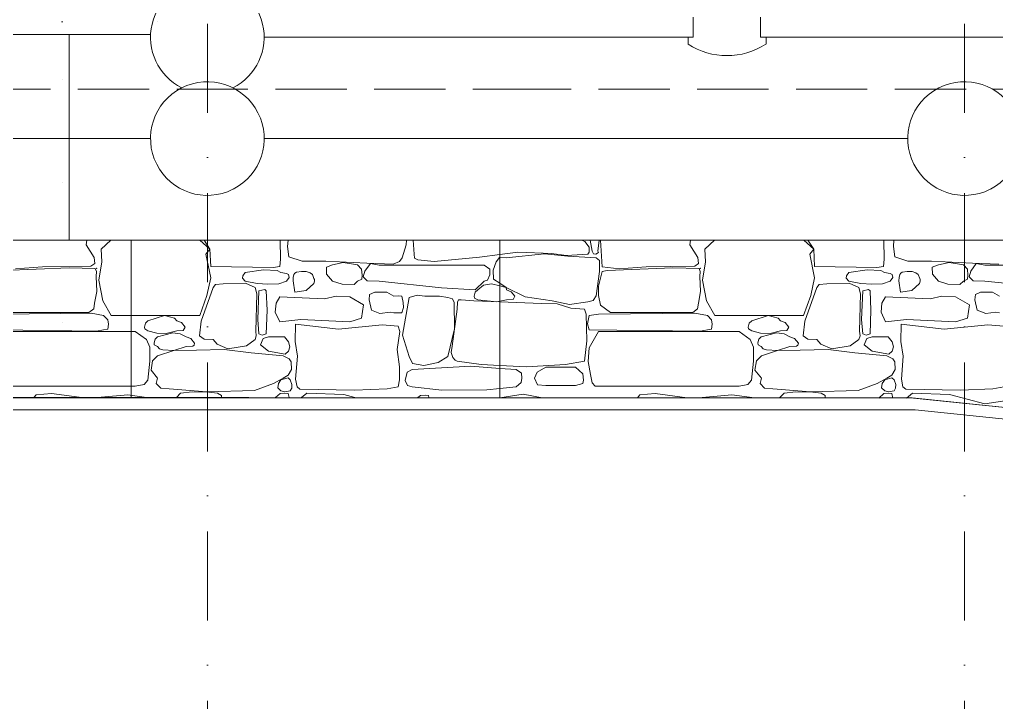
# Model space of a CAD drawing. Header units: millimetres. Extents: x 2399 to 111977, y 1313 to 59551.
# Drawn here: x 63009 to 66880, y 29339 to 32044 of the extents above; entities that cross this region are included whole.
import ezdxf

# ---------------------------------------------------------------- set-up
doc = ezdxf.new("R2010")
doc.units = ezdxf.units.MM
for name, pattern in [('Крупный пунктир', [634.99999, 0, -634.99999]), ('Невидимая', [391.222223, 282.222223, -109]), ('Штрихпунктирная', [670.277762, 352.777767, -176.388884, 0, -141.111112])]:
    doc.linetypes.add(name, pattern=pattern)
doc.layers.add('base', color=255, linetype='Continuous', lineweight=0)
doc.layers.add('main line', color=7, linetype='Continuous', lineweight=13)
doc.layers.add('hatch1', color=7, linetype='Continuous', lineweight=20, true_color=0x6a6a6a)

# ---------------------------------------------------------------- blocks, each defined once
blk = doc.blocks.new('*X5')
at = {"layer": 'hatch1', "color": 251, "linetype": 'Continuous', "lineweight": 20, "true_color": 0x6a6a6a}
for p, q in [((63522.7, 7779.4), (63509.3, 7785.4)), ((63543.6, 7785.4), (63551.5, 7741.1)), ((63573.9, 7741.1), (63579, 7785.4)), ((63584.6, 7785.4), (63590.8, 7679.6)), ((63938.5, 7766.2), (63940.7, 7785.4)), ((64036.5, 7785.4), (63997.8, 7748.6)), ((64429, 7749.2), (64389.5, 7785.4)), ((64406.2, 7785.4), (64429, 7749.2)), ((64708.8, 7709.7), (64706.9, 7785.4)), ((64744.8, 7760.3), (64746.5, 7785.4)), ((63539.2, 7756.7), (63522.7, 7779.4)), ((63538.9, 7737.3), (63539.2, 7756.7)), ((63551.5, 7741.1), (63556, 7730.2)), ((63576.5, 7736.4), (63573.9, 7741.1)), ((63969.8, 7716.2), (63938.5, 7766.2)), ((63997.8, 7748.6), (64001, 7698.4)), ((64413.1, 7729.6), (64429, 7749.2)), ((64429, 7749.2), (64432.8, 7680)), ((64749.9, 7718.7), (64744.8, 7760.3)), ((63185.4, 7728), (63257.1, 7737.6)), ((63210.3, 7714.9), (63185.4, 7715.8)), ((63362, 7730), (63210.3, 7714.9)), ((63257.1, 7737.6), (63390, 7732.3)), ((63454.8, 7721), (63362, 7730)), ((63390, 7732.3), (63450, 7723.8)), ((63450, 7723.8), (63533.8, 7729.5)), ((63566.8, 7714.9), (63454.8, 7721)), ((63533.8, 7729.5), (63538.9, 7737.3)), ((63556, 7730.2), (63565.3, 7728.9)), ((63565.3, 7728.9), (63576.5, 7736.4)), ((63580.4, 7703.7), (63566.8, 7714.9)), ((63580.4, 7690.2), (63580.4, 7703.7)), ((63972.6, 7691.8), (63969.8, 7716.2)), ((64432.6, 7635.2), (64413.1, 7729.6)), ((64705.6, 7680), (64708.8, 7709.7)), ((64749.9, 7718.7), (64802.1, 7702.1)), ((63580.6, 7660.2), (63580.4, 7690.2)), ((63590.8, 7679.6), (63658.6, 7671.6)), ((63590.8, 7660.1), (63610.4, 7665.1)), ((63610.4, 7665.1), (63870.7, 7675.2)), ((63658.6, 7671.6), (63765.1, 7678.8)), ((63765.1, 7678.8), (63957.5, 7682.4)), ((63870.7, 7675.2), (63974.9, 7672.4)), ((63957.5, 7682.4), (63972.6, 7691.8)), ((63979.1, 7660.9), (63974.9, 7672.4)), ((64001, 7698.4), (63988.8, 7626.1)), ((64432.8, 7680), (64679.4, 7676.8)), ((64641.3, 7667.4), (64568.8, 7656.2)), ((64694.8, 7664.4), (64641.3, 7667.4)), ((64679.4, 7676.8), (64705.6, 7680)), ((64709.9, 7656.2), (64694.8, 7664.4)), ((64802.1, 7702.1), (64895.6, 7701.2)), ((64895.6, 7701.2), (65058.5, 7693.2)), ((64923.2, 7686.6), (64898.2, 7677.4)), ((64898.2, 7677.4), (64899.3, 7650.6)), ((64965.1, 7696.3), (64923.2, 7686.6)), ((65022.2, 7686.6), (64965.1, 7696.3)), ((65037.8, 7669.6), (65022.2, 7686.6)), ((65039.6, 7645.5), (65037.8, 7669.6)), ((65073.3, 7692.1), (65051.2, 7661.5)), ((65058.5, 7693.2), (65162.7, 7690.1)), ((65107.4, 7685.2), (65073.3, 7692.1)), ((65523.9, 7685.2), (65107.4, 7685.2)), ((63566.8, 7564.4), (63580.6, 7660.2)), ((63590.8, 7660.1), (63576.2, 7602.8)), ((63978.5, 7641), (63979.1, 7660.9)), ((63980.9, 7581.3), (63978.5, 7641)), ((63988.8, 7626.1), (64004.5, 7544.8)), ((64417.1, 7565.5), (64432.6, 7635.2)), ((64559.4, 7644), (64558.2, 7634.3)), ((64558.2, 7634.3), (64568.8, 7622.5)), ((64568.8, 7656.2), (64559.4, 7644)), ((64732.2, 7652.6), (64709.9, 7656.2)), ((64739.9, 7649.3), (64732.2, 7652.6)), ((64732.5, 7622.5), (64742.5, 7636.6)), ((64742.5, 7636.6), (64739.9, 7649.3)), ((64767.1, 7636.9), (64766.8, 7623.2)), ((64769.8, 7648.5), (64767.1, 7636.9)), ((64773.8, 7654.3), (64769.8, 7648.5)), ((64779.7, 7657.9), (64773.8, 7654.3)), ((64799.4, 7660.6), (64779.7, 7657.9)), ((64818.7, 7660.3), (64799.4, 7660.6)), ((64833.8, 7655.2), (64818.7, 7660.3)), ((64842.8, 7648.5), (64833.8, 7655.2)), ((64849.1, 7633.2), (64842.8, 7648.5)), ((64850.7, 7628.8), (64849.1, 7633.2)), ((64851.5, 7622.1), (64850.7, 7628.8)), ((64899.3, 7650.6), (64923.2, 7622.5)), ((65022.2, 7622.5), (65038.5, 7630.3)), ((65038.5, 7630.3), (65039.6, 7645.5)), ((65051.2, 7661.5), (65044.5, 7639)), ((65044.5, 7639), (65060.3, 7624.1)), ((63185.4, 7614), (63210.3, 7597.2)), ((63210.3, 7597.2), (63185.4, 7603.6)), ((63210.3, 7597.2), (63286.2, 7560.7)), ((63212.1, 7587.5), (63210.3, 7597.2)), ((63230.5, 7580.5), (63212.1, 7587.5)), ((63576.2, 7602.8), (63576.5, 7565.3)), ((64442, 7596.8), (64394.5, 7464)), ((64450.9, 7608.6), (64442, 7596.8)), ((64481.5, 7612.2), (64450.9, 7608.6)), ((64570.1, 7614.8), (64481.5, 7612.2)), ((64568.8, 7622.5), (64615.8, 7613.2)), ((64608.4, 7596.8), (64570.1, 7614.8)), ((64614.4, 7572), (64608.4, 7596.8)), ((64615.8, 7613.2), (64658.8, 7610.1)), ((64646.7, 7589.2), (64623.1, 7583.9)), ((64652.3, 7583.9), (64646.7, 7589.2)), ((64658.8, 7610.1), (64702.2, 7611.9)), ((64702.2, 7611.9), (64732.5, 7622.5)), ((64766.8, 7623.2), (64773.2, 7578.6)), ((64818.1, 7585.9), (64848.7, 7613.7)), ((64848.7, 7613.7), (64851.5, 7622.1)), ((64923.2, 7622.5), (64961.1, 7610.7)), ((64961.1, 7610.7), (65008.6, 7609.6)), ((65008.6, 7609.6), (65022.2, 7622.5)), ((65060.3, 7624.1), (65107.4, 7622.5)), ((65107.4, 7622.5), (65354.4, 7596.6)), ((63185.4, 7543.3), (63212.1, 7548.6)), ((63212.1, 7548.6), (63237.8, 7549.5)), ((63245.2, 7562.4), (63230.5, 7580.5)), ((63237.8, 7549.5), (63245.2, 7562.4)), ((63286.2, 7560.7), (63393.2, 7544.4)), ((63555.2, 7546), (63566.8, 7564.4)), ((63576.5, 7565.3), (63584.6, 7527)), ((63972.2, 7535.7), (63980.9, 7581.3)), ((64388.6, 7486.5), (64417.1, 7565.5)), ((64610.6, 7424.9), (64614.4, 7572)), ((64623.1, 7583.9), (64618.4, 7470.8)), ((64655.1, 7507.5), (64652.3, 7583.9)), ((64714, 7560.8), (64699.3, 7535.2)), ((64890.5, 7552.1), (64714, 7560.8)), ((64772.9, 7578.5), (64818.1, 7585.9)), ((64937.2, 7562.9), (64890.5, 7552.1)), ((64991.4, 7560.8), (64937.2, 7562.9)), ((65045.9, 7529.2), (64991.4, 7560.8)), ((65069.8, 7569.4), (65067.2, 7548.5)), ((65067.2, 7548.5), (65076.5, 7507.7)), ((65089.8, 7578.7), (65069.8, 7569.4)), ((65138, 7579.3), (65089.8, 7578.7)), ((65165.4, 7562.5), (65138, 7579.3)), ((63350.2, 7534.5), (63185.4, 7540.5)), ((63412.5, 7532.1), (63350.2, 7534.5)), ((63393.2, 7544.4), (63461.9, 7529.4)), ((63467, 7515.8), (63412.5, 7532.1)), ((63461.9, 7529.4), (63534.3, 7540.1)), ((63521.2, 7511.6), (63467, 7515.8)), ((63527.4, 7491.6), (63521.2, 7511.6)), ((63534.3, 7540.1), (63555.2, 7546)), ((63584.6, 7527), (63624.2, 7497.8)), ((63949.6, 7497.8), (63968.8, 7512.5)), ((63968.8, 7512.5), (63972.2, 7535.7)), ((64004.5, 7544.8), (64037.4, 7486.5)), ((64699.3, 7535.2), (64696, 7499.2)), ((65037.8, 7475.2), (65045.9, 7529.2)), ((63530.6, 7386.5), (63527.4, 7491.6)), ((63539.1, 7486.5), (63533.4, 7453.5)), ((63576.7, 7491.6), (63539.1, 7486.5)), ((63958.6, 7496), (63576.7, 7491.6)), ((63624.2, 7497.8), (63949.6, 7497.8)), ((64007.7, 7486.5), (63958.6, 7496)), ((64024.2, 7469.5), (64007.7, 7486.5)), ((64037.4, 7486.5), (64388.6, 7486.5)), ((64248.8, 7486.4), (64183.3, 7465.1)), ((64288.5, 7476), (64248.8, 7486.4)), ((64297.5, 7465.1), (64288.5, 7476)), ((64618.4, 7470.8), (64623.1, 7414.1)), ((64652.3, 7414.1), (64655.1, 7507.5)), ((64696, 7499.2), (64714, 7461.4)), ((64714, 7461.4), (64797.1, 7470.7)), ((64797.1, 7470.7), (64991.4, 7461.4)), ((64991.4, 7461.4), (65037.8, 7475.2)), ((65076.5, 7507.7), (65110.4, 7493.7)), ((65110.4, 7493.7), (65150.4, 7499.1)), ((65150.4, 7499.1), (65165.4, 7497.1)), ((63533.4, 7453.5), (63539.1, 7429.6)), ((64007.7, 7429.6), (64024.2, 7431.8)), ((64027.4, 7452.1), (64024.2, 7469.5)), ((64024.2, 7431.8), (64027.4, 7452.1)), ((64173.8, 7455.8), (64169.7, 7440.5)), ((64169.7, 7440.5), (64170.7, 7433.1)), ((64170.7, 7433.1), (64183.3, 7426.1)), ((64183.3, 7465.1), (64173.8, 7455.8)), ((64315.9, 7458.1), (64297.5, 7465.1)), ((64330.6, 7439.9), (64315.9, 7458.1)), ((64323.2, 7427), (64330.6, 7439.9)), ((64394.5, 7464), (64387.9, 7405.6)), ((64775.7, 7452.4), (64774.9, 7384)), ((64946.3, 7432.8), (64775.7, 7452.4)), ((65119.3, 7449.7), (64946.3, 7432.8)), ((65182.2, 7443.7), (65119.3, 7449.7)), ((63576, 7422.5), (63538.9, 7358.9)), ((63539.1, 7429.6), (63979, 7424.3)), ((64133.1, 7422.5), (63576, 7422.5)), ((63979, 7424.3), (64007.7, 7429.6)), ((64177.2, 7391.1), (64133.1, 7422.5)), ((64183.3, 7426.1), (64218.1, 7416.7)), ((64211.4, 7393.1), (64207.4, 7377.8)), ((64220.9, 7402.3), (64211.4, 7393.1)), ((64218.1, 7416.7), (64256.1, 7415.2)), ((64282.2, 7417.2), (64220.9, 7402.3)), ((64256.1, 7415.2), (64297.5, 7426.1)), ((64311.4, 7414), (64282.2, 7417.2)), ((64297.5, 7426.1), (64323.2, 7427)), ((64335.1, 7402.3), (64311.4, 7414)), ((64353.6, 7395.3), (64335.1, 7402.3)), ((64368.3, 7377.2), (64353.6, 7395.3)), ((64387.9, 7405.6), (64406.4, 7392.1)), ((64608.4, 7390.8), (64612.6, 7405.2)), ((64612.6, 7405.2), (64610.6, 7424.9)), ((64623.1, 7414.1), (64636.4, 7408)), ((64640, 7395.2), (64629.1, 7370.7)), ((64636.4, 7408), (64652.3, 7414.1)), ((64660.5, 7402.3), (64640, 7395.2)), ((64724.4, 7401.3), (64660.5, 7402.3)), ((64739.7, 7382.3), (64724.4, 7401.3)), ((63521.2, 7305), (63530.6, 7386.5)), ((63538.9, 7358.9), (63535.9, 7304.1)), ((64190.3, 7360.7), (64177.2, 7391.1)), ((64190.5, 7304.9), (64190.3, 7360.7)), ((64207.4, 7377.8), (64208.4, 7370.4)), ((64208.4, 7370.4), (64220.9, 7363.4)), ((64220.9, 7363.4), (64229.1, 7354.6)), ((64229.1, 7354.6), (64242.2, 7350.6)), ((64286.2, 7348.4), (64335.1, 7363.4)), ((64335.1, 7363.4), (64360.8, 7364.3)), ((64360.8, 7364.3), (64366, 7369.5)), ((64366, 7369.5), (64368.3, 7377.2)), ((64406.4, 7392.1), (64442, 7390.8)), ((64442, 7390.8), (64457.3, 7373.1)), ((64457.3, 7373.1), (64500.3, 7354.4)), ((64500.3, 7354.4), (64573.6, 7366.6)), ((64573.6, 7366.6), (64608.4, 7390.8)), ((64629.1, 7370.7), (64660.5, 7345.3)), ((64745.2, 7362.1), (64739.7, 7382.3)), ((64739.7, 7345.3), (64745.2, 7362.1)), ((64774.9, 7384), (64783.5, 7325.5)), ((64221.6, 7326.8), (64202, 7306.5)), ((64286.2, 7348.4), (64221.6, 7326.8)), ((64242.2, 7350.6), (64286.2, 7348.4)), ((64376, 7348.6), (64286.2, 7348.4)), ((64485.8, 7351.8), (64376, 7348.6)), ((64592.5, 7338.7), (64485.8, 7351.8)), ((64718.6, 7326.8), (64592.5, 7338.7)), ((64660.5, 7345.3), (64726.7, 7332.8)), ((64743.1, 7314.8), (64718.6, 7326.8)), ((64726.7, 7332.8), (64739.7, 7345.3)), ((64783.5, 7325.5), (64776.3, 7233.7)), ((63185.4, 7288.3), (63291.6, 7283.2)), ((63249.9, 7272), (63185.4, 7276.9)), ((63291.6, 7283.2), (63446.3, 7292)), ((63368.1, 7281.9), (63334, 7261.6)), ((63485.6, 7281.9), (63368.1, 7281.9)), ((63446.3, 7292), (63521.2, 7305)), ((63514.3, 7254.8), (63485.6, 7281.9)), ((63535.9, 7304.1), (63544.3, 7252.2)), ((64183.1, 7229.6), (64190.5, 7304.9)), ((64202, 7306.5), (64195.8, 7269.7)), ((64750.2, 7303.5), (64743.1, 7314.8)), ((64751.6, 7272.7), (64750.2, 7303.5)), ((63271.3, 7257.7), (63249.9, 7272)), ((63270.3, 7220.9), (63272.3, 7238.8)), ((63272.3, 7238.8), (63271.3, 7257.7)), ((63334, 7261.6), (63323.5, 7238.3)), ((63323.5, 7238.3), (63334.5, 7211.6)), ((63517.1, 7230.8), (63514.3, 7254.8)), ((63544.3, 7252.2), (63552, 7219.2)), ((64195.8, 7269.7), (64221.6, 7237.7)), ((64739.2, 7239.1), (64710.3, 7231.8)), ((64718.6, 7237.7), (64738.9, 7249.5)), ((64738.9, 7249.5), (64751.6, 7272.7)), ((64747.4, 7231.8), (64739.2, 7239.1)), ((63185.4, 7196.7), (63249.9, 7203.4)), ((63249.9, 7203.4), (63270.3, 7220.9)), ((63334.5, 7211.6), (63368.1, 7209.3)), ((63368.1, 7209.3), (63485.6, 7209.3)), ((63485.6, 7209.3), (63514.9, 7217.3)), ((63514.9, 7217.3), (63517.1, 7230.8)), ((63552, 7219.2), (63563.8, 7206.5)), ((63563.8, 7206.5), (63576, 7206)), ((63576, 7206), (64133.1, 7206)), ((64133.1, 7206), (64168.6, 7213.7)), ((64168.6, 7213.7), (64183.1, 7229.6)), ((64221.6, 7237.7), (64216.5, 7216.5)), ((64216.5, 7216.5), (64234, 7198.8)), ((64605.4, 7188.9), (64680.5, 7216.5)), ((64680.5, 7216.5), (64718.6, 7237.7)), ((64700.7, 7216.9), (64697.9, 7199.4)), ((64697.9, 7199.4), (64710.3, 7187.5)), ((64710.3, 7231.8), (64700.7, 7216.9)), ((64754.1, 7213.2), (64747.4, 7231.8)), ((64753.1, 7198.2), (64754.1, 7213.2)), ((64776.3, 7233.7), (64782.2, 7203.7)), ((64782.2, 7203.7), (64793.7, 7195.1)), ((65139.1, 7195.6), (65182.2, 7203.7)), ((63278.6, 7175.2), (63185.8, 7160.9)), ((63352.8, 7160.8), (63278.6, 7175.2)), ((63739.9, 7171.5), (63731.4, 7160.4)), ((63801.1, 7177.3), (63739.9, 7171.5)), ((63927.4, 7160.2), (63801.1, 7177.3)), ((64104.1, 7171.9), (63972.4, 7160.2)), ((64194.2, 7160), (64104.1, 7171.9)), ((64234, 7198.8), (64266.9, 7196)), ((64266.9, 7196), (64416.7, 7184.3)), ((64312.1, 7178.8), (64293.7, 7159.9)), ((64358.2, 7183.7), (64312.1, 7178.8)), ((64425.2, 7182.6), (64358.2, 7183.7)), ((64416.7, 7184.3), (64605.4, 7188.9)), ((64458.8, 7178.8), (64425.2, 7182.6)), ((64475.1, 7169), (64458.8, 7178.8)), ((64474.6, 7159.7), (64475.1, 7169)), ((64707.2, 7177.5), (64686.5, 7159.5)), ((64725.7, 7179.1), (64707.2, 7177.5)), ((64710.3, 7187.5), (64725.5, 7183.7)), ((64725.5, 7183.7), (64747.4, 7187.5)), ((64738.9, 7177.5), (64725.7, 7179.1)), ((64743.1, 7159.5), (64738.9, 7177.5)), ((64747.4, 7187.5), (64753.1, 7198.2)), ((64793.7, 7195.1), (65010.1, 7190.8)), ((64820.8, 7178.9), (64796.5, 7159.4)), ((64967.5, 7172.9), (64820.8, 7178.9)), ((65107.2, 7136.2), (64967.5, 7172.9)), ((65010.1, 7190.8), (65139.1, 7195.6)), ((65202.9, 7151.4), (65107.2, 7136.2))]:
    blk.add_line(p, q, dxfattribs=at)
blk.add_point((63979.7, 7672.6), dxfattribs=at)
blk = doc.blocks.new('Штриховка_3', base_point=(0, 2500))
at = {"layer": 'base', "color": 255, "linetype": 'Continuous', "lineweight": 0}
for p, q in [((68716.5, 7785.4), (63185.4, 7785.4)), ((63185.4, 7785.4), (63185.4, 7160.9)), ((63185.4, 7160.9), (64824.7, 7159.4)), ((64824.7, 7159.4), (68716.5, 6755.9))]:
    blk.add_line(p, q, dxfattribs=at)
at = {"layer": 'hatch1', "color": 251, "linetype": 'Continuous', "lineweight": 20, "true_color": 0x6a6a6a}
blk.add_blockref('*X5', (0, 0), dxfattribs=at)
blk = doc.blocks.new('*X21')
at = {"layer": 'hatch1', "color": 251, "linetype": 'Continuous', "lineweight": 20, "true_color": 0x6a6a6a}
for p, q in [((61546.5, 7766.2), (61548.7, 7785.4)), ((61644.5, 7785.4), (61605.8, 7748.6)), ((62037, 7749.2), (61997.5, 7785.4)), ((62014.2, 7785.4), (62037, 7749.2)), ((62316.8, 7709.7), (62314.9, 7785.4)), ((62344.8, 7760.3), (62346.5, 7785.4)), ((62814, 7766.6), (62815.2, 7785.4)), ((62842.8, 7785.4), (62846, 7729.5)), ((61577.8, 7716.2), (61546.5, 7766.2)), ((61605.8, 7748.6), (61609, 7698.4)), ((62021.1, 7729.6), (62037, 7749.2)), ((62037, 7749.2), (62040.8, 7680)), ((62349.9, 7718.7), (62344.8, 7760.3)), ((62798.4, 7714.3), (62814, 7766.6)), ((61580.6, 7691.8), (61577.8, 7716.2)), ((62040.6, 7635.2), (62021.1, 7729.6)), ((62313.6, 7680), (62316.8, 7709.7)), ((62349.9, 7718.7), (62402.1, 7702.1)), ((62788.1, 7699.7), (62798.4, 7714.3)), ((62846, 7729.5), (62847.4, 7713.1)), ((62847.4, 7713.1), (62860.8, 7706.7)), ((62860.8, 7706.7), (62925.9, 7700.2)), ((62925.9, 7700.2), (63104.7, 7717.1)), ((63104.7, 7717.1), (63185.4, 7728)), ((63184.7, 7715.9), (63171.2, 7699)), ((63185.4, 7715.8), (63184.7, 7715.9)), ((61218.4, 7665.1), (61478.7, 7675.2)), ((61266.6, 7671.6), (61373.1, 7678.8)), ((61373.1, 7678.8), (61565.5, 7682.4)), ((61478.7, 7675.2), (61582.9, 7672.4)), ((61565.5, 7682.4), (61580.6, 7691.8)), ((61587.1, 7660.9), (61582.9, 7672.4)), ((61609, 7698.4), (61596.8, 7626.1)), ((62040.8, 7680), (62287.4, 7676.8)), ((62249.3, 7667.4), (62176.8, 7656.2)), ((62302.8, 7664.4), (62249.3, 7667.4)), ((62287.4, 7676.8), (62313.6, 7680)), ((62317.9, 7656.2), (62302.8, 7664.4)), ((62402.1, 7702.1), (62495.6, 7701.2)), ((62495.6, 7701.2), (62658.5, 7693.2)), ((62523.2, 7686.6), (62498.2, 7677.4)), ((62498.2, 7677.4), (62499.3, 7650.6)), ((62565.1, 7696.3), (62523.2, 7686.6)), ((62622.2, 7686.6), (62565.1, 7696.3)), ((62637.8, 7669.6), (62622.2, 7686.6)), ((62639.6, 7645.5), (62637.8, 7669.6)), ((62673.3, 7692.1), (62651.2, 7661.5)), ((62658.5, 7693.2), (62762.7, 7690.1)), ((62707.4, 7685.2), (62673.3, 7692.1)), ((63123.9, 7685.2), (62707.4, 7685.2)), ((62762.7, 7690.1), (62788.1, 7699.7)), ((63146.1, 7669.3), (63123.9, 7685.2)), ((63145.4, 7646.9), (63146.1, 7669.3)), ((63171.2, 7699), (63158.9, 7665.3)), ((63158.9, 7665.3), (63160.8, 7630.6)), ((61586.5, 7641), (61587.1, 7660.9)), ((61588.9, 7581.3), (61586.5, 7641)), ((61596.8, 7626.1), (61612.5, 7544.8)), ((62025.1, 7565.5), (62040.6, 7635.2)), ((62167.4, 7644), (62166.2, 7634.3)), ((62166.2, 7634.3), (62176.8, 7622.5)), ((62176.8, 7656.2), (62167.4, 7644)), ((62340.2, 7652.6), (62317.9, 7656.2)), ((62347.9, 7649.3), (62340.2, 7652.6)), ((62340.5, 7622.5), (62350.5, 7636.6)), ((62350.5, 7636.6), (62347.9, 7649.3)), ((62367.1, 7636.9), (62366.8, 7623.2)), ((62369.8, 7648.5), (62367.1, 7636.9)), ((62373.8, 7654.3), (62369.8, 7648.5)), ((62379.7, 7657.9), (62373.8, 7654.3)), ((62399.4, 7660.6), (62379.7, 7657.9)), ((62418.7, 7660.3), (62399.4, 7660.6)), ((62433.8, 7655.2), (62418.7, 7660.3)), ((62442.8, 7648.5), (62433.8, 7655.2)), ((62449.1, 7633.2), (62442.8, 7648.5)), ((62450.7, 7628.8), (62449.1, 7633.2)), ((62451.5, 7622.1), (62450.7, 7628.8)), ((62499.3, 7650.6), (62523.2, 7622.5)), ((62622.2, 7622.5), (62638.5, 7630.3)), ((62638.5, 7630.3), (62639.6, 7645.5)), ((62651.2, 7661.5), (62644.5, 7639)), ((62644.5, 7639), (62660.3, 7624.1)), ((63123.9, 7622.5), (63136.2, 7626.3)), ((63136.2, 7626.3), (63145.4, 7646.9)), ((63160.8, 7630.6), (63185.4, 7614)), ((62050, 7596.8), (62002.5, 7464)), ((62058.9, 7608.6), (62050, 7596.8)), ((62089.5, 7612.2), (62058.9, 7608.6)), ((62178.1, 7614.8), (62089.5, 7612.2)), ((62176.8, 7622.5), (62223.8, 7613.2)), ((62216.4, 7596.8), (62178.1, 7614.8)), ((62222.4, 7572), (62216.4, 7596.8)), ((62223.8, 7613.2), (62266.8, 7610.1)), ((62254.7, 7589.2), (62231.1, 7583.9)), ((62260.3, 7583.9), (62254.7, 7589.2)), ((62266.8, 7610.1), (62310.2, 7611.9)), ((62310.2, 7611.9), (62340.5, 7622.5)), ((62366.8, 7623.2), (62373.2, 7578.6)), ((62418.1, 7585.9), (62448.7, 7613.7)), ((62448.7, 7613.7), (62451.5, 7622.1)), ((62523.2, 7622.5), (62561.1, 7610.7)), ((62561.1, 7610.7), (62608.6, 7609.6)), ((62608.6, 7609.6), (62622.2, 7622.5)), ((62660.3, 7624.1), (62707.4, 7622.5)), ((62707.4, 7622.5), (62954.4, 7596.6)), ((62954.4, 7596.6), (63087.5, 7588.6)), ((63087.5, 7588.6), (63123.9, 7622.5)), ((63097.9, 7587.5), (63088.4, 7578.3)), ((63120.8, 7606.6), (63097.9, 7587.5)), ((63152.8, 7612), (63120.8, 7606.6)), ((63185.4, 7603.6), (63152.8, 7612)), ((61580.2, 7535.7), (61588.9, 7581.3)), ((61996.6, 7486.5), (62025.1, 7565.5)), ((62218.6, 7424.9), (62222.4, 7572)), ((62231.1, 7583.9), (62226.4, 7470.8)), ((62263.1, 7507.5), (62260.3, 7583.9)), ((62314, 7560.8), (62299.3, 7535.2)), ((62490.5, 7552.1), (62314, 7560.8)), ((62372.9, 7578.5), (62418.1, 7585.9)), ((62537.2, 7562.9), (62490.5, 7552.1)), ((62591.4, 7560.8), (62537.2, 7562.9)), ((62645.9, 7529.2), (62591.4, 7560.8)), ((62669.8, 7569.4), (62667.2, 7548.5)), ((62667.2, 7548.5), (62676.5, 7507.7)), ((62689.8, 7578.7), (62669.8, 7569.4)), ((62738, 7579.3), (62689.8, 7578.7)), ((62765.4, 7562.5), (62738, 7579.3)), ((62783.9, 7564.1), (62765.4, 7562.5)), ((62797.1, 7562.5), (62783.9, 7564.1)), ((62802.9, 7537.4), (62797.1, 7562.5)), ((62826.2, 7557.2), (62800.5, 7408.3)), ((62857.4, 7567.2), (62826.2, 7557.2)), ((62887.8, 7563.5), (62857.4, 7567.2)), ((62946.4, 7562.7), (62887.8, 7563.5)), ((62980, 7557.2), (62946.4, 7562.7)), ((62997.9, 7551.8), (62980, 7557.2)), ((63004.7, 7538), (62997.9, 7551.8)), ((63021.5, 7548.4), (63018.4, 7538.7)), ((63032.2, 7548.7), (63021.5, 7548.4)), ((63082.6, 7544.2), (63032.2, 7548.7)), ((63088.4, 7578.3), (63084.3, 7563)), ((63084.3, 7563), (63085.3, 7555.5)), ((63085.3, 7555.5), (63097.9, 7548.6)), ((63097.9, 7548.6), (63173.9, 7541)), ((61557.6, 7497.8), (61576.8, 7512.5)), ((61576.8, 7512.5), (61580.2, 7535.7)), ((61612.5, 7544.8), (61645.4, 7486.5)), ((62299.3, 7535.2), (62296, 7499.2)), ((62637.8, 7475.2), (62645.9, 7529.2)), ((62797.1, 7497.1), (62804.1, 7517.8)), ((62804.1, 7517.8), (62802.9, 7537.4)), ((63016.9, 7511.6), (62996.6, 7364.4)), ((63005.5, 7433.5), (63004.7, 7538)), ((63018.4, 7538.7), (63016.9, 7511.6)), ((63185.4, 7540.5), (63082.6, 7544.2)), ((63173.9, 7541), (63185.4, 7543.3)), ((61566.6, 7496), (61184.7, 7491.6)), ((61232.2, 7497.8), (61557.6, 7497.8)), ((61615.7, 7486.5), (61566.6, 7496)), ((61632.2, 7469.5), (61615.7, 7486.5)), ((61645.4, 7486.5), (61996.6, 7486.5)), ((61856.8, 7486.4), (61791.3, 7465.1)), ((61896.5, 7476), (61856.8, 7486.4)), ((61905.5, 7465.1), (61896.5, 7476)), ((62226.4, 7470.8), (62231.1, 7414.1)), ((62260.3, 7414.1), (62263.1, 7507.5)), ((62296, 7499.2), (62314, 7461.4)), ((62314, 7461.4), (62397.1, 7470.7)), ((62397.1, 7470.7), (62591.4, 7461.4)), ((62591.4, 7461.4), (62637.8, 7475.2)), ((62676.5, 7507.7), (62710.4, 7493.7)), ((62710.4, 7493.7), (62750.4, 7499.1)), ((62750.4, 7499.1), (62765.4, 7497.1)), ((62765.4, 7497.1), (62797.1, 7497.1)), ((61615.7, 7429.6), (61632.2, 7431.8)), ((61635.4, 7452.1), (61632.2, 7469.5)), ((61632.2, 7431.8), (61635.4, 7452.1)), ((61781.8, 7455.8), (61777.7, 7440.5)), ((61777.7, 7440.5), (61778.7, 7433.1)), ((61778.7, 7433.1), (61791.3, 7426.1)), ((61791.3, 7465.1), (61781.8, 7455.8)), ((61923.9, 7458.1), (61905.5, 7465.1)), ((61938.6, 7439.9), (61923.9, 7458.1)), ((61931.2, 7427), (61938.6, 7439.9)), ((62002.5, 7464), (61995.9, 7405.6)), ((62375.7, 7452.4), (62374.9, 7384)), ((62546.3, 7432.8), (62375.7, 7452.4)), ((62719.3, 7449.7), (62546.3, 7432.8)), ((62782.2, 7443.7), (62719.3, 7449.7)), ((62789.8, 7423.1), (62782.2, 7443.7)), ((62980, 7323.5), (63005.5, 7433.5)), ((61147.1, 7429.6), (61587, 7424.3)), ((61741.1, 7422.5), (61184, 7422.5)), ((61587, 7424.3), (61615.7, 7429.6)), ((61785.2, 7391.1), (61741.1, 7422.5)), ((61791.3, 7426.1), (61826.1, 7416.7)), ((61819.4, 7393.1), (61815.4, 7377.8)), ((61828.9, 7402.3), (61819.4, 7393.1)), ((61826.1, 7416.7), (61864.1, 7415.2)), ((61890.2, 7417.2), (61828.9, 7402.3)), ((61864.1, 7415.2), (61905.5, 7426.1)), ((61919.4, 7414), (61890.2, 7417.2)), ((61905.5, 7426.1), (61931.2, 7427)), ((61943.1, 7402.3), (61919.4, 7414)), ((61961.6, 7395.3), (61943.1, 7402.3)), ((61976.3, 7377.2), (61961.6, 7395.3)), ((61995.9, 7405.6), (62014.4, 7392.1)), ((62216.4, 7390.8), (62220.6, 7405.2)), ((62220.6, 7405.2), (62218.6, 7424.9)), ((62231.1, 7414.1), (62244.4, 7408)), ((62248, 7395.2), (62237.1, 7370.7)), ((62244.4, 7408), (62260.3, 7414.1)), ((62268.5, 7402.3), (62248, 7395.2)), ((62332.4, 7401.3), (62268.5, 7402.3)), ((62347.7, 7382.3), (62332.4, 7401.3)), ((62779.2, 7351.6), (62789.8, 7423.1)), ((62800.5, 7408.3), (62826.2, 7323.5)), ((61798.3, 7360.7), (61785.2, 7391.1)), ((61798.5, 7304.9), (61798.3, 7360.7)), ((61815.4, 7377.8), (61816.4, 7370.4)), ((61816.4, 7370.4), (61828.9, 7363.4)), ((61828.9, 7363.4), (61837.1, 7354.6)), ((61837.1, 7354.6), (61850.2, 7350.6)), ((61894.2, 7348.4), (61943.1, 7363.4)), ((61943.1, 7363.4), (61968.8, 7364.3)), ((61968.8, 7364.3), (61974, 7369.5)), ((61974, 7369.5), (61976.3, 7377.2)), ((62014.4, 7392.1), (62050, 7390.8)), ((62050, 7390.8), (62065.3, 7373.1)), ((62065.3, 7373.1), (62108.3, 7354.4)), ((62108.3, 7354.4), (62181.6, 7366.6)), ((62181.6, 7366.6), (62216.4, 7390.8)), ((62237.1, 7370.7), (62268.5, 7345.3)), ((62353.2, 7362.1), (62347.7, 7382.3)), ((62347.7, 7345.3), (62353.2, 7362.1)), ((62374.9, 7384), (62383.5, 7325.5)), ((62996.6, 7364.4), (62993.1, 7339.2)), ((61829.6, 7326.8), (61810, 7306.5)), ((61894.2, 7348.4), (61829.6, 7326.8)), ((61850.2, 7350.6), (61894.2, 7348.4)), ((61984, 7348.6), (61894.2, 7348.4)), ((62093.8, 7351.8), (61984, 7348.6)), ((62200.5, 7338.7), (62093.8, 7351.8)), ((62326.6, 7326.8), (62200.5, 7338.7)), ((62268.5, 7345.3), (62334.7, 7332.8)), ((62351.1, 7314.8), (62326.6, 7326.8)), ((62334.7, 7332.8), (62347.7, 7345.3)), ((62383.5, 7325.5), (62376.3, 7233.7)), ((62787.9, 7283.5), (62779.2, 7351.6)), ((62826.2, 7323.5), (62840, 7296)), ((62941.7, 7299.9), (62980, 7323.5)), ((62993.1, 7339.2), (62999.6, 7320.2)), ((62999.6, 7320.2), (63008.6, 7309.2)), ((61791.1, 7229.6), (61798.5, 7304.9)), ((61810, 7306.5), (61803.8, 7269.7)), ((62358.2, 7303.5), (62351.1, 7314.8)), ((62359.6, 7272.7), (62358.2, 7303.5)), ((62788.4, 7231.8), (62787.9, 7283.5)), ((63071.2, 7285.7), (62838, 7272)), ((62840, 7296), (62885.1, 7288.6)), ((62885.1, 7288.6), (62941.7, 7299.9)), ((63008.6, 7309.2), (63016.9, 7305)), ((63016.9, 7305), (63111.7, 7291.8)), ((63185.4, 7276.9), (63071.2, 7285.7)), ((63111.7, 7291.8), (63185.4, 7288.3)), ((61803.8, 7269.7), (61829.6, 7237.7)), ((62347.2, 7239.1), (62318.3, 7231.8)), ((62326.6, 7237.7), (62346.9, 7249.5)), ((62346.9, 7249.5), (62359.6, 7272.7)), ((62355.4, 7231.8), (62347.2, 7239.1)), ((62818.9, 7261.9), (62810.3, 7229.3)), ((62838, 7272), (62818.9, 7261.9)), ((61184, 7206), (61741.1, 7206)), ((61741.1, 7206), (61776.6, 7213.7)), ((61776.6, 7213.7), (61791.1, 7229.6)), ((61829.6, 7237.7), (61824.5, 7216.5)), ((61824.5, 7216.5), (61842, 7198.8)), ((62213.4, 7188.9), (62288.5, 7216.5)), ((62288.5, 7216.5), (62326.6, 7237.7)), ((62308.7, 7216.9), (62305.9, 7199.4)), ((62305.9, 7199.4), (62318.3, 7187.5)), ((62318.3, 7231.8), (62308.7, 7216.9)), ((62362.1, 7213.2), (62355.4, 7231.8)), ((62361.1, 7198.2), (62362.1, 7213.2)), ((62376.3, 7233.7), (62382.2, 7203.7)), ((62382.2, 7203.7), (62393.7, 7195.1)), ((62739.1, 7195.6), (62782.2, 7203.7)), ((62782.2, 7203.7), (62788.4, 7231.8)), ((62810.3, 7229.3), (62819.1, 7209.2)), ((62819.1, 7209.2), (62838, 7203.4)), ((62838, 7203.4), (62956, 7191)), ((61347.9, 7171.5), (61341.1, 7162.7)), ((61409.1, 7177.3), (61347.9, 7171.5)), ((61518.6, 7162.5), (61409.1, 7177.3)), ((61712.1, 7171.9), (61605.5, 7162.4)), ((61785.1, 7162.2), (61712.1, 7171.9)), ((61842, 7198.8), (61874.9, 7196)), ((61874.9, 7196), (62024.7, 7184.3)), ((61920.1, 7178.8), (61903.9, 7162.1)), ((61966.2, 7183.7), (61920.1, 7178.8)), ((62033.2, 7182.6), (61966.2, 7183.7)), ((62024.7, 7184.3), (62213.4, 7188.9)), ((62066.8, 7178.8), (62033.2, 7182.6)), ((62083.1, 7169), (62066.8, 7178.8)), ((62082.7, 7162), (62083.1, 7169)), ((62315.2, 7177.5), (62297.1, 7161.8)), ((62333.7, 7179.1), (62315.2, 7177.5)), ((62318.3, 7187.5), (62333.5, 7183.7)), ((62333.5, 7183.7), (62355.4, 7187.5)), ((62346.9, 7177.5), (62333.7, 7179.1)), ((62350.5, 7161.7), (62346.9, 7177.5)), ((62355.4, 7187.5), (62361.1, 7198.2)), ((62393.7, 7195.1), (62610.1, 7190.8)), ((62420.8, 7178.9), (62399.3, 7161.7)), ((62567.5, 7172.9), (62420.8, 7178.9)), ((62611, 7161.5), (62567.5, 7172.9)), ((62610.1, 7190.8), (62739.1, 7195.6)), ((62870.9, 7169.7), (62861.1, 7161.2)), ((62889.3, 7171.4), (62870.9, 7169.7)), ((62902.6, 7169.7), (62889.3, 7171.4)), ((62904.6, 7161.2), (62902.6, 7169.7)), ((62956, 7191), (63133.5, 7191.3)), ((63133.5, 7191.3), (63185.4, 7196.7))]:
    blk.add_line(p, q, dxfattribs=at)
for p in [(61587.7, 7672.6), (62797.1, 7497.1)]:
    blk.add_point(p, dxfattribs=at)
blk = doc.blocks.new('Штриховка_11', base_point=(0, 2500))
at = {"layer": 'base', "color": 255, "linetype": 'Continuous', "lineweight": 0}
for p, q in [((63185.4, 7785.4), (60664.7, 7785.4)), ((63185.4, 7160.9), (63185.4, 7785.4)), ((58278.6, 7165.6), (63185.4, 7160.9))]:
    blk.add_line(p, q, dxfattribs=at)
at = {"layer": 'hatch1', "color": 251, "linetype": 'Continuous', "lineweight": 20, "true_color": 0x6a6a6a}
blk.add_blockref('*X21', (0, 0), dxfattribs=at)

msp = doc.modelspace()

# ---------------------------------------------------------------- linework, layer by layer
at = {"layer": 'main line', "color": 7, "linetype": 'Штрихпунктирная', "lineweight": 13}
for p, q in [((63753.285, 34708.1489), (63753.285, 28056.0929)), ((66753.285, 34708.1489), (66753.285, 28056.0929))]:
    msp.add_line(p, q, dxfattribs=at)
at = {"layer": 'main line', "color": 7, "linetype": 'Continuous', "lineweight": 13}
for p, q in [((65677.4592, 32053.5596), (65677.4592, 31973.9084)), ((65944.2776, 32053.5596), (65944.2776, 31973.9084)), ((63528.5271, 31984.3426), (62379.7511, 31984.3426)), ((63205.2943, 31985.0178), (63205.2943, 31170.1973)), ((63978.285, 31973.9084), (64911.9605, 31973.9084)), ((64911.9605, 31973.9084), (65677.4592, 31973.9084)), ((65657.8225, 31945.7652), (65657.8225, 31973.9084)), ((65944.2776, 31973.9084), (66372.9742, 31973.9084)), ((65966.935, 31945.7652), (65966.935, 31973.9084)), ((66372.9742, 31973.9084), (67781.3765, 31973.9084)), ((63528.285, 31572.0529), (62379.7511, 31572.0529)), ((64911.9605, 31572.0529), (63978.285, 31572.0529)), ((66528.285, 31572.0529), (64911.9605, 31572.0529)), ((62379.7511, 31170.1973), (64911.9605, 31170.1973)), ((63205.2943, 31170.1973), (63205.2943, 31169.7307)), ((63451.9433, 31170.4298), (63451.9433, 30547.3296)), ((63879.7243, 31170.1973), (63526.8876, 31170.1973)), ((64911.9605, 31170.1973), (63879.7243, 31170.1973)), ((66909.7668, 31170.1973), (64911.9605, 31170.1973)), ((64911.9605, 31170.1973), (80163.0903, 31170.1973)), ((64911.9605, 30544.9278), (58972.6552, 30544.9278)), ((64911.9605, 30544.9278), (63111.0594, 30544.9278)), ((66139.9395, 30544.9278), (64911.9605, 30544.9278)), ((66546.0835, 30544.9278), (64911.9605, 30544.9278)), ((76041.2372, 29559.6681), (66546.0835, 30544.9278)), ((58972.6552, 30497.4686), (64911.9605, 30497.4686)), ((64911.9605, 30497.4686), (66557.135, 30497.4686)), ((66557.135, 30497.4686), (76041.2372, 29531.3074))]:
    msp.add_line(p, q, dxfattribs=at)
at = {"layer": 'main line', "color": 7, "linetype": 'Крупный пунктир', "lineweight": 13}
for p, q in [((63178.2769, 32034.948), (63178.2769, 30844.0072)), ((63553.9052, 32034.948), (63178.2769, 32034.948)), ((63178.2769, 31170.1973), (63178.2769, 32034.948)), ((63553.9052, 32034.948), (63179.265, 32034.948)), ((63553.9052, 32034.948), (63179.265, 32034.948)), ((63178.2769, 30844.0072), (63429.8592, 30844.0072))]:
    msp.add_line(p, q, dxfattribs=at)
at = {"layer": 'main line', "color": 7, "linetype": 'Невидимая', "lineweight": 13}
for p, q in [((57372.3366, 31768.0669), (64911.9605, 31768.0669)), ((64911.9605, 31768.0669), (84389.2734, 31768.0669))]:
    msp.add_line(p, q, dxfattribs=at)
at = {"layer": 'main line', "color": 7, "linetype": 'Continuous', "lineweight": 13}
for centre, radius, start, end in [((63753.285, 31973.9084), 225, 296.7457516, 243.2542484), ((65811.7076, 32186.44), 285.6658, 237.4055533, 302.5944467), ((63753.285, 31572.0529), 225, 297.0439856, 296.7457516), ((66753.285, 31572.0529), 225, 297.0439856, 296.7457516)]:
    msp.add_arc(centre, radius, start, end, dxfattribs=at)

# ---------------------------------------------------------------- block references
at = {"layer": 'hatch1', "color": 251, "linetype": 'Continuous', "lineweight": 20, "true_color": 0x6a6a6a}
for name in ['Штриховка_11', 'Штриховка_3']:
    msp.add_blockref(name, (1726.5179, 25885.0247), dxfattribs=at)

doc.saveas('drawing.dxf')
